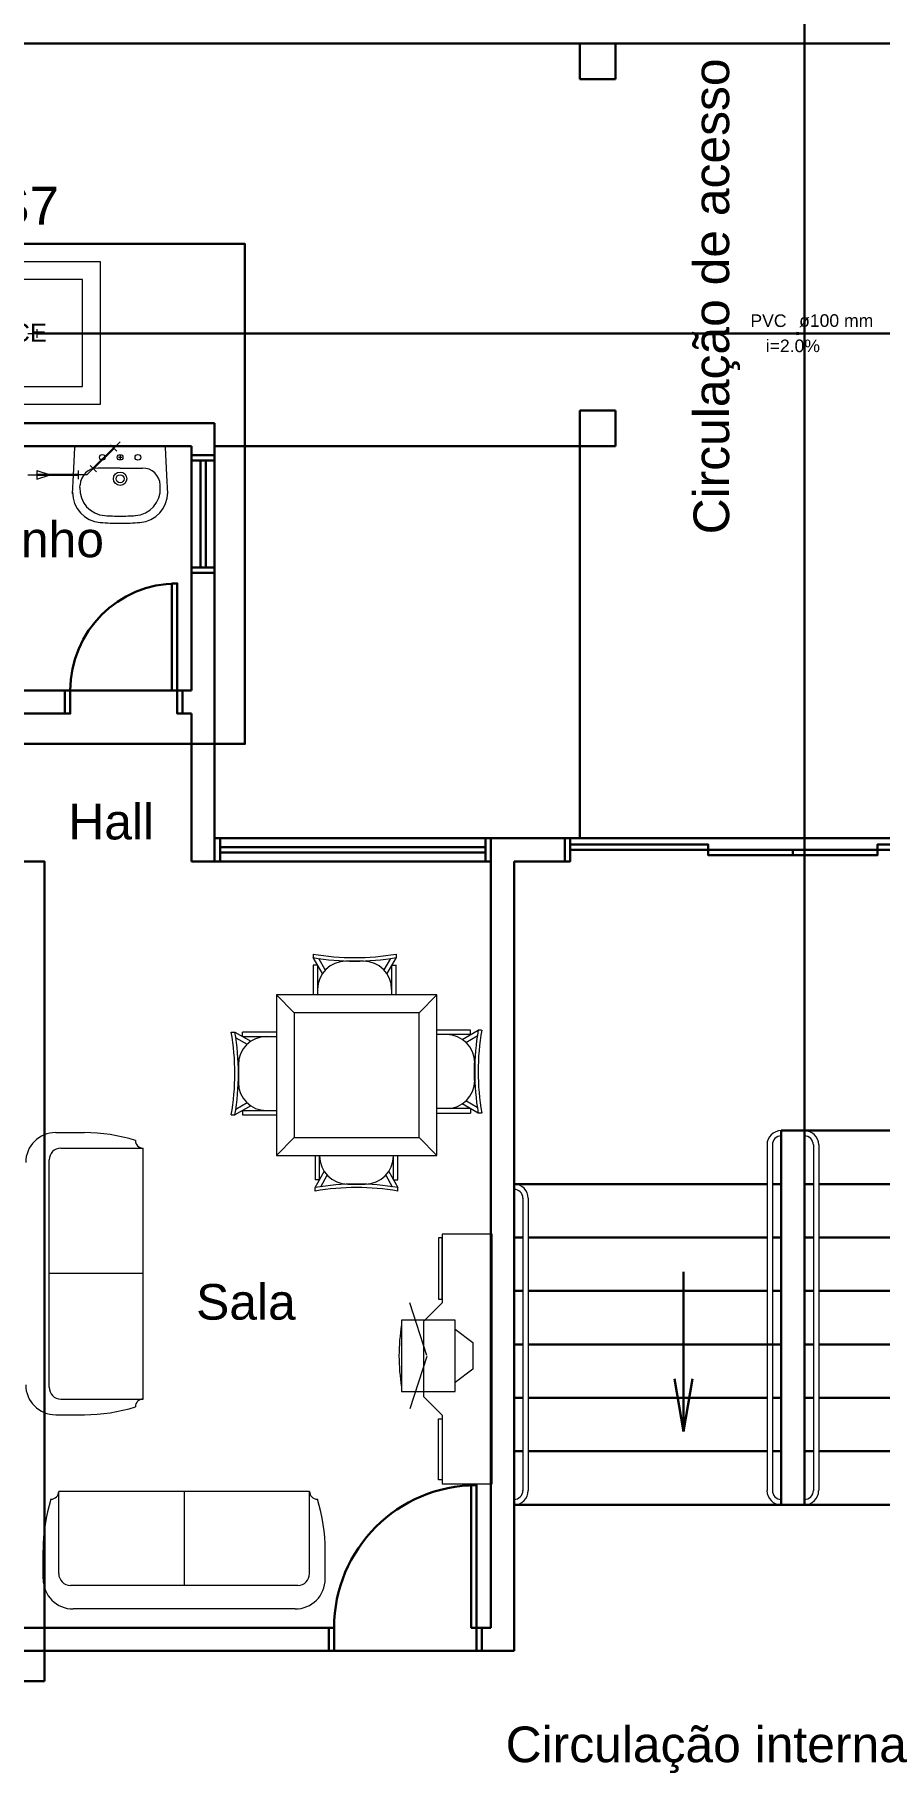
# Model space of a CAD drawing. Header units: inches. Extents: x -27 to 114, y -35 to 60.
# Drawn here: x 18.42 to 23.16, y -10.19 to -0.48 of the extents above; entities that cross this region are included whole.
import ezdxf

# ---------------------------------------------------------------- set-up
doc = ezdxf.new("R2010")
doc.units = ezdxf.units.IN
doc.header["$LTSCALE"] = 10
doc.header["$MEASUREMENT"] = 0
doc.linetypes.add('Dashed', pattern=[0.75, 0.5, -0.25])
for name, color, linetype, lineweight in [('DI-Detalhes', 6, 'Dashed', 30), ('ESQUADRIAS', 7, 'Continuous', 20), ('Simbolos', 160, 'Continuous', 20), ('Simbolos_int', 5, 'Continuous', 5), ('TQ-Conexões', 8, 'Continuous', 20), ('TQ-Conexões detalhe', 8, 'Continuous', 20), ('TQ-Sentido tubo', 8, 'Continuous', 20), ('TQ-Textos tubo', 7, 'Continuous', 20), ('TQ-Tubos', 6, 'Continuous', 30), ('TQ-Tubos detalhe', 6, 'Continuous', 30), ('xeixo', 3, 'Continuous', 20), ('xjanela-porta', 253, 'Continuous', 30), ('xmoveis', 253, 'Continuous', 20), ('xparede', 7, 'Continuous', 30), ('xpiso', 4, 'Continuous', 30), ('xprojecao', 4, 'Continuous', 30), ('xtexto', 7, 'Continuous', 20)]:
    doc.layers.add(name, color=color, linetype=linetype, lineweight=lineweight)
doc.styles.add('Arial', font='arial.ttf')

# ---------------------------------------------------------------- blocks, each defined once
blk = doc.blocks.new('_Closed')
at = {"color": 0, "linetype": 'ByBlock', "lineweight": -2}
for p, q in [((-1, 0.166667), (0, 0)), ((-1, 0.166667), (-1, -0.166667)), ((0, 0), (-1, -0.166667)), ((0, 0), (-1, 0))]:
    blk.add_line(p, q, dxfattribs=at)

msp = doc.modelspace()

# ---------------------------------------------------------------- linework, layer by layer
at = {"layer": 'DI-Detalhes', "linetype": 'Continuous'}
for points in [[(17.1476, -4.4595), (19.5976, -4.4595), (19.5976, -1.6539), (17.1476, -1.6539), (17.1476, -4.4595)], [(18.4726, -9.7195), (18.4726, -5.1195), (11.5705, -5.1195), (11.5705, -9.7195), (18.4726, -9.7195)]]:
    msp.add_lwpolyline(points, close=True, dxfattribs=at)
at = {"layer": 'ESQUADRIAS'}
for p, q in [((22.5276, -6.7095), (22.5276, -8.65)), ((22.5576, -6.7095), (22.5576, -8.6505)), ((22.7876, -6.7095), (22.7876, -8.6505)), ((22.8176, -6.7095), (22.8176, -8.65)), ((21.1576, -7.0095), (21.1576, -8.6505)), ((21.1876, -7.0095), (21.1876, -8.65))]:
    msp.add_line(p, q, dxfattribs=at)
for centre, radius, start, end in [((22.6076, -6.7095), 0.08, 90, 180), ((22.6076, -6.7095), 0.05, 90, 180), ((22.7376, -6.7095), 0.08, 0, 90), ((22.7376, -6.7095), 0.05, 0, 90), ((21.1076, -7.009), 0.0496, 359.531, 90.4691), ((21.1076, -7.0095), 0.0798, 359.869, 90.1311), ((21.1076, -8.65), 0.0797, 269.81, 0.18953), ((21.1081, -8.65), 0.0495, 269.417, 0.58332), ((22.6071, -8.65), 0.0797, 179.81, 270.19), ((22.6071, -8.65), 0.0495, 179.417, 270.583), ((22.7376, -8.65), 0.0797, 269.81, 0.18953), ((22.7381, -8.65), 0.0495, 269.417, 0.58332)]:
    msp.add_arc(centre, radius, start, end, dxfattribs=at)
at = {"layer": 'Simbolos', "linetype": 'Continuous'}
msp.add_lwpolyline([(17.9866, -2.554), (18.7866, -2.554), (18.7866, -1.754), (17.9866, -1.754), (17.9866, -2.554)], close=True, dxfattribs=at)
at = {"layer": 'Simbolos_int', "linetype": 'Dashed'}
msp.add_lwpolyline([(18.0866, -2.454), (18.6866, -2.454), (18.6866, -1.854), (18.0866, -1.854), (18.0866, -2.454)], close=True, dxfattribs=at)
at = {"layer": 'TQ-Conexões', "linetype": 'Continuous'}
for p, q in [((18.4296, -2.1315), (18.4296, -2.1815)), ((18.3796, -2.1565), (18.4296, -2.1565))]:
    msp.add_line(p, q, dxfattribs=at)
at = {"layer": 'TQ-Conexões detalhe', "linetype": 'Continuous'}
for p, q in [((18.8789, -2.8175), (18.8436, -2.7821)), ((18.8966, -2.7645), (18.8613, -2.7998)), ((18.7288, -2.8969), (18.7642, -2.9323)), ((18.3796, -2.95), (18.4296, -2.95)), ((18.4296, -2.925), (18.4296, -2.975)), ((18.4296, -2.925), (18.5046, -2.95)), ((18.4296, -2.975), (18.5046, -2.95)), ((18.6611, -2.925), (18.6611, -2.975)), ((18.7111, -2.95), (18.6611, -2.95)), ((18.7111, -2.95), (18.7465, -2.9146))]:
    msp.add_line(p, q, dxfattribs=at)
at = {"layer": 'TQ-Sentido tubo'}
msp.add_lwpolyline([(22.6943, -2.1565), (22.6018, -2.1565)], dxfattribs=at)
at = {"layer": 'TQ-Tubos'}
msp.add_line((18.4296, -2.1565), (26.9151, -2.1565), dxfattribs=at)
at = {"layer": 'TQ-Tubos detalhe'}
for p, q in [((18.8613, -2.7998), (18.7465, -2.9146)), ((18.6611, -2.95), (18.4296, -2.95))]:
    msp.add_line(p, q, dxfattribs=at)
at = {"layer": 'xeixo'}
msp.add_line((18.3796, -2.1565), (26.9651, -2.1565), dxfattribs=at)
at = {"layer": 'xjanela-porta'}
for p, q in [((19.2976, -2.8695), (19.2976, -3.4695)), ((19.4276, -2.8695), (19.4276, -3.4695)), ((20.9476, -4.9895), (19.4576, -4.9895)), ((20.9476, -5.1195), (19.4576, -5.1195))]:
    msp.add_line(p, q, dxfattribs=at)
for points in [[(19.4276, -2.8395), (19.4276, -2.8695), (19.2976, -2.8695), (19.2976, -2.8395)], [(19.2976, -3.4995), (19.2976, -3.4695), (19.4276, -3.4695), (19.4276, -3.4995)], [(18.5876, -4.1595), (18.6176, -4.1595), (18.6176, -4.2895), (18.5876, -4.2895)], [(19.2476, -4.2895), (19.2176, -4.2895), (19.2176, -4.1595), (19.2476, -4.1595)], [(19.4276, -5.1195), (19.4576, -5.1195), (19.4576, -4.9895), (19.4276, -4.9895)], [(20.9776, -4.9895), (20.9476, -4.9895), (20.9476, -5.1195), (20.9776, -5.1195)], [(21.3926, -4.9895), (21.4226, -4.9895), (21.4226, -5.1195), (21.3926, -5.1195)], [(20.0676, -9.4195), (20.0976, -9.4195), (20.0976, -9.5495), (20.0676, -9.5495)], [(20.9276, -9.5495), (20.8976, -9.5495), (20.8976, -9.4195), (20.9276, -9.4195)]]:
    msp.add_lwpolyline(points, dxfattribs=at)
for points in [[(19.3476, -2.8695), (19.3476, -3.4695), (19.3776, -3.4695), (19.3776, -2.8695), (19.3476, -2.8695), (19.3476, -2.8695)], [(19.2176, -4.1595), (19.1876, -4.1595), (19.1876, -3.5595), (19.2176, -3.5595), (19.2176, -4.1595), (19.2176, -4.1595)], [(20.9476, -5.0695), (19.4576, -5.0695), (19.4576, -5.0395), (20.9476, -5.0395), (20.9476, -5.0695), (20.9476, -5.0695)], [(21.4226, -5.0545), (22.1976, -5.0545), (22.1976, -5.0245), (21.4226, -5.0245), (21.4226, -5.0545), (21.4226, -5.0545)], [(23.1476, -5.0545), (23.6226, -5.0545), (23.6226, -5.0245), (23.1476, -5.0245), (23.1476, -5.0545), (23.1476, -5.0545)], [(22.1976, -5.0545), (22.6726, -5.0545), (22.6726, -5.0845), (22.1976, -5.0845), (22.1976, -5.0545), (22.1976, -5.0545)], [(22.6726, -5.0545), (23.1476, -5.0545), (23.1476, -5.0845), (22.6726, -5.0845), (22.6726, -5.0545), (22.6726, -5.0545)], [(20.8976, -9.4195), (20.8676, -9.4195), (20.8676, -8.6195), (20.8976, -8.6195), (20.8976, -9.4195), (20.8976, -9.4195)]]:
    msp.add_lwpolyline(points, close=True, dxfattribs=at)
for centre, radius in [((19.2176, -4.1595), 0.6), ((20.8976, -9.4195), 0.8)]:
    msp.add_arc(centre, radius, 90, 180, dxfattribs=at)
at = {"layer": 'xmoveis'}
for p, q in [((18.6346, -2.9515), (18.6426, -2.7965)), ((18.6476, -2.7915), (18.8971, -2.7915)), ((19.1461, -2.7915), (18.8971, -2.7915)), ((19.1591, -2.9515), (19.1511, -2.7965)), ((18.8971, -2.9115), (18.7721, -2.9115)), ((18.8871, -2.8515), (18.9071, -2.8515)), ((18.8971, -2.8415), (18.8971, -2.8615)), ((18.8971, -2.9115), (19.0221, -2.9115)), ((18.6296, -3.056), (18.6346, -2.9515)), ((18.6711, -3.0215), (18.6721, -3.0065)), ((19.1226, -3.0215), (19.1216, -3.0065)), ((19.1646, -3.056), (19.1591, -2.9515)), ((18.6296, -3.0475), (18.6296, -3.056)), ((19.9806, -5.639), (19.9806, -5.659)), ((20.0321, -5.7485), (19.9806, -5.659)), ((19.9806, -5.7015), (19.9806, -5.8685)), ((20.0051, -5.7015), (19.9806, -5.7015)), ((20.0051, -5.7015), (20.0051, -5.8685)), ((20.0486, -5.7275), (20.0121, -5.664)), ((20.2626, -5.6785), (20.1636, -5.6785)), ((20.4141, -5.664), (20.3771, -5.7275)), ((20.4456, -5.659), (20.3936, -5.7485)), ((20.4206, -5.7015), (20.4206, -5.8685)), ((20.4206, -5.7015), (20.4456, -5.7015)), ((20.4456, -5.639), (20.4456, -5.659)), ((20.4456, -5.8685), (20.4456, -5.7015)), ((19.7746, -5.8685), (19.8746, -5.9685)), ((20.5746, -5.9685), (20.6746, -5.8685)), ((19.5211, -6.077), (19.5406, -6.077)), ((19.5406, -6.077), (19.6306, -6.1285)), ((19.5461, -6.1085), (19.6096, -6.1455)), ((19.7746, -6.077), (19.5836, -6.077)), ((19.5836, -6.1015), (19.5836, -6.077)), ((19.5836, -6.1015), (19.7746, -6.1015)), ((20.8636, -6.066), (20.6746, -6.066)), ((20.8636, -6.091), (20.6746, -6.091)), ((20.8166, -6.118), (20.9066, -6.066)), ((20.8376, -6.1345), (20.9016, -6.0975)), ((20.8636, -6.091), (20.8636, -6.066)), ((20.9261, -6.066), (20.9066, -6.066)), ((19.5606, -6.26), (19.5606, -6.359)), ((20.8866, -6.348), (20.8866, -6.249)), ((19.6306, -6.49), (19.5406, -6.542)), ((19.6096, -6.4735), (19.5461, -6.5105)), ((20.8636, -6.5065), (20.6746, -6.5065)), ((20.9066, -6.5315), (20.8166, -6.4795)), ((20.9016, -6.5), (20.8376, -6.463)), ((20.8636, -6.5065), (20.8636, -6.5315)), ((19.5211, -6.542), (19.5406, -6.542)), ((19.5836, -6.517), (19.7746, -6.517)), ((19.5836, -6.517), (19.5836, -6.542)), ((19.5836, -6.542), (19.7746, -6.542)), ((20.6746, -6.5315), (20.8636, -6.5315)), ((20.9261, -6.5315), (20.9066, -6.5315)), ((18.5356, -6.6405), (18.6966, -6.6405)), ((19.8746, -6.6685), (19.7746, -6.7685)), ((20.5746, -6.6685), (20.6746, -6.7685)), ((18.4986, -8.07), (18.4986, -6.7945)), ((18.5646, -6.7285), (19.0266, -6.7285)), ((19.0266, -8.136), (19.0266, -6.7285)), ((19.9911, -6.7685), (19.9911, -6.9065)), ((20.0156, -6.9065), (20.0156, -6.7685)), ((20.4316, -6.9065), (20.4316, -6.7685)), ((20.4561, -6.9065), (20.4561, -6.7685)), ((19.9911, -6.9495), (20.0426, -6.8595)), ((20.0226, -6.9445), (20.0596, -6.8805)), ((20.3876, -6.8805), (20.4246, -6.9445)), ((20.4046, -6.8595), (20.4561, -6.9495)), ((20.0156, -6.9065), (19.9911, -6.9065)), ((19.9911, -6.969), (19.9911, -6.9495)), ((20.1741, -6.9295), (20.2731, -6.9295)), ((20.4316, -6.9065), (20.4561, -6.9065)), ((20.4561, -6.969), (20.4561, -6.9495)), ((20.7046, -7.232), (20.6836, -7.232)), ((20.6836, -7.232), (20.6836, -7.575)), ((20.7046, -7.211), (20.7046, -7.596)), ((20.9846, -7.211), (20.7046, -7.211)), ((20.7046, -7.575), (20.7046, -7.232)), ((20.9846, -8.611), (20.9846, -7.211)), ((19.0266, -7.4325), (18.4986, -7.4325)), ((20.6836, -7.575), (20.7046, -7.575)), ((20.6181, -7.891), (20.5236, -7.596)), ((20.7046, -7.596), (20.5996, -7.701)), ((20.5996, -7.701), (20.5996, -8.121)), ((20.6181, -7.8965), (20.5236, -8.1915)), ((18.5646, -8.136), (19.0266, -8.136)), ((20.5996, -8.121), (20.7046, -8.226)), ((18.5356, -8.224), (18.6966, -8.224)), ((20.6836, -8.59), (20.6836, -8.247)), ((20.6836, -8.247), (20.7046, -8.247)), ((20.7046, -8.226), (20.7046, -8.611)), ((20.7046, -8.247), (20.7046, -8.59)), ((20.7046, -8.59), (20.6836, -8.59)), ((20.7046, -8.611), (20.9846, -8.611)), ((18.5526, -9.116), (18.5526, -8.654)), ((19.9601, -8.654), (18.5526, -8.654)), ((19.2566, -8.654), (19.2566, -9.182)), ((19.9601, -9.116), (19.9601, -8.654)), ((18.4646, -9.1455), (18.4646, -8.984)), ((20.0481, -9.1455), (20.0481, -8.984)), ((19.8941, -9.182), (18.6186, -9.182)), ((19.8796, -9.314), (18.6336, -9.314))]:
    msp.add_line(p, q, dxfattribs=at)
for points in [[(19.7746, -5.8685), (19.7746, -6.7685), (20.6746, -6.7685), (20.6746, -5.8685), (19.7746, -5.8685), (19.7746, -5.8685)], [(19.8746, -5.9685), (19.8746, -6.6685), (20.5746, -6.6685), (20.5746, -5.9685), (19.8746, -5.9685), (19.8746, -5.9685)], [(20.7771, -8.0935), (20.7771, -7.6935), (20.4771, -7.6935), (20.4771, -8.0935), (20.7771, -8.0935), (20.7771, -8.0935)]]:
    msp.add_lwpolyline(points, close=True, dxfattribs=at)
msp.add_lwpolyline([(20.7771, -7.7435), (20.8771, -7.8185), (20.8771, -7.9685), (20.7771, -8.0435)], dxfattribs=at)
for centre, radius in [((18.7971, -2.8515), 0.016), ((18.8971, -2.8515), 0.016), ((18.9971, -2.8515), 0.016), ((18.8971, -2.9715), 0.0375), ((18.8971, -2.9715), 0.0225)]:
    msp.add_circle(centre, radius, dxfattribs=at)
for centre, radius, start, end in [((18.6476, -2.7965), 0.005, 90, 177.058), ((19.1461, -2.7965), 0.005, 2.9418, 90), ((18.7721, -3.0115), 0.1, 90, 177.058), ((19.0221, -3.0115), 0.1, 2.9418, 90), ((18.7996, -3.0475), 0.17, 180, 265.302), ((18.8211, -3.029), 0.15, 177.058, 266.284), ((18.9726, -3.029), 0.15, 273.716, 2.9418), ((18.9946, -3.0475), 0.17, 274.698, 0), ((18.8971, -1.861), 1.3204, 266.284, 270), ((18.8971, -1.861), 1.3204, 270, 273.716), ((18.8971, -1.861), 1.3604, 265.302, 270), ((18.8971, -1.861), 1.3604, 270, 274.698), ((20.2131, -4.2825), 1.3762, 260.271, 279.729), ((20.2131, -4.3025), 1.3762, 260.271, 279.729), ((20.1636, -5.837), 0.1583, 90, 180), ((20.2626, -5.837), 0.1583, 0, 90), ((18.1646, -6.3095), 1.3762, 350.271, 9.72904), ((18.1846, -6.3095), 1.3762, 350.271, 9.72904), ((19.7191, -6.26), 0.1583, 90, 180), ((20.7286, -6.249), 0.1583, 0, 90), ((22.2631, -6.2985), 1.3762, 170.271, 189.729), ((22.2826, -6.2985), 1.3762, 170.271, 189.729), ((19.7191, -6.359), 0.1583, 180, 270), ((20.7286, -6.348), 0.1583, 270, 0), ((18.5356, -6.8095), 0.1686, 90, 180), ((18.6936, -7.611), 0.9702, 72.6816, 89.8278), ((19.0266, -6.6845), 0.044, 180, 269.997), ((18.5646, -6.7945), 0.066, 90, 180), ((20.1741, -6.7715), 0.1583, 180, 270), ((20.2731, -6.7715), 0.1583, 270, 0), ((20.2236, -8.306), 1.3762, 80.271, 99.729), ((20.2236, -8.3255), 1.3762, 80.271, 99.729), ((21.5096, -7.8935), 1.0475, 170.383, 189.617), ((18.5356, -8.0555), 0.1686, 180, 270), ((18.5646, -8.07), 0.066, 180, 270), ((19.0266, -8.18), 0.044, 90.003, 180), ((18.6936, -7.254), 0.9702, 270.172, 287.318), ((19.4351, -8.987), 0.9702, 162.682, 179.828), ((18.5086, -8.654), 0.044, 270, 359.997), ((20.0041, -8.654), 0.044, 180.003, 270), ((19.0781, -8.987), 0.9702, 0.17226, 17.3184), ((18.6186, -9.116), 0.066, 180, 270), ((19.8941, -9.116), 0.066, 270, 0), ((18.6336, -9.1455), 0.1686, 180, 270), ((19.8796, -9.1455), 0.1686, 270, 0)]:
    msp.add_arc(centre, radius, start, end, dxfattribs=at)
at = {"layer": 'xparede'}
for p, q in [((21.4776, -0.5295), (21.4776, -0.7295)), ((21.6776, -0.5295), (21.4776, -0.5295)), ((21.4776, -0.5295), (21.4776, -0.5295)), ((21.4776, -0.5295), (21.4776, -0.5295)), ((21.6776, -0.7295), (21.6776, -0.5295)), ((21.4776, -0.7295), (21.6776, -0.7295)), ((21.4776, -2.7895), (21.4776, -2.5895)), ((21.4776, -2.5895), (21.6776, -2.5895)), ((21.6776, -2.5895), (21.6776, -2.7895)), ((13.7376, -2.6595), (19.4276, -2.6595)), ((19.4276, -2.8395), (19.4276, -2.6595)), ((19.2976, -2.7895), (17.4476, -2.7895)), ((19.2976, -2.7895), (19.2976, -2.8395)), ((21.6776, -2.7895), (21.4776, -2.7895)), ((21.4776, -2.7895), (21.4776, -2.7895)), ((21.4776, -2.7895), (21.4776, -2.7895)), ((19.2976, -2.8395), (19.4276, -2.8395)), ((19.2976, -3.4995), (19.2976, -4.1595)), ((19.2976, -3.4995), (19.4276, -3.4995)), ((19.4276, -4.9895), (19.4276, -3.4995)), ((18.5876, -4.1595), (17.4476, -4.1595)), ((18.5876, -4.1595), (18.5876, -4.2895)), ((19.2976, -4.1595), (19.2476, -4.1595)), ((19.2476, -4.1595), (19.2476, -4.2895)), ((18.5876, -4.2895), (18.3026, -4.2895)), ((19.2976, -4.2895), (19.2476, -4.2895)), ((19.2976, -5.1195), (19.2976, -4.2895)), ((19.4276, -5.1195), (19.4276, -4.9895)), ((20.9776, -5.1195), (20.9776, -4.9895)), ((21.3926, -4.9895), (20.9776, -4.9895)), ((21.3926, -5.1195), (21.3926, -4.9895)), ((19.4276, -5.1195), (19.2976, -5.1195)), ((20.9776, -9.4195), (20.9776, -5.1195)), ((21.1076, -9.5495), (21.1076, -5.1195)), ((21.1076, -5.1195), (21.3926, -5.1195)), ((22.6076, -8.7295), (22.6076, -6.6295)), ((22.6076, -6.6295), (22.7376, -6.6295)), ((22.7376, -8.7295), (22.7376, -6.6295)), ((22.6076, -8.7295), (22.7376, -8.7295)), ((20.0676, -9.4195), (18.3026, -9.4195)), ((20.0676, -9.4195), (20.0676, -9.5495)), ((20.9776, -9.4195), (20.9276, -9.4195)), ((20.9276, -9.4195), (20.9276, -9.5495)), ((20.0676, -9.5495), (18.3026, -9.5495)), ((21.1076, -9.5495), (20.9276, -9.5495))]:
    msp.add_line(p, q, dxfattribs=at)
at = {"layer": 'xpiso'}
for p, q in [((23.8676, -0.5295), (13.7376, -0.5295)), ((19.4276, -2.7895), (21.4776, -2.7895)), ((21.4776, -4.9895), (21.4776, -2.7895)), ((19.2976, -4.1595), (18.5876, -4.1595)), ((21.3926, -4.9895), (23.6526, -4.9895)), ((24.2376, -6.6295), (22.7376, -6.6295)), ((22.5276, -6.9295), (21.1076, -6.9295)), ((22.6076, -6.9295), (22.5576, -6.9295)), ((22.7876, -6.9295), (22.7376, -6.9295)), ((24.1576, -6.9295), (22.8176, -6.9295)), ((21.1576, -7.2295), (21.1076, -7.2295)), ((22.5276, -7.2295), (21.1876, -7.2295)), ((22.6076, -7.2295), (22.5576, -7.2295)), ((22.7876, -7.2295), (22.7376, -7.2295)), ((24.1576, -7.2295), (22.8176, -7.2295)), ((22.0586, -8.3185), (22.0586, -7.4215)), ((21.1576, -7.5295), (21.1076, -7.5295)), ((22.5276, -7.5295), (21.1876, -7.5295)), ((22.6076, -7.5295), (22.5576, -7.5295)), ((22.7876, -7.5295), (22.7376, -7.5295)), ((24.1576, -7.5295), (22.8176, -7.5295)), ((21.1576, -7.8295), (21.1076, -7.8295)), ((22.6076, -7.8295), (21.1876, -7.8295)), ((22.7876, -7.8295), (22.7376, -7.8295)), ((24.1576, -7.8295), (22.8176, -7.8295)), ((22.0586, -8.3185), (22.0086, -8.0225)), ((22.0586, -8.3185), (22.1086, -8.0225)), ((21.1576, -8.1295), (21.1076, -8.1295)), ((22.5276, -8.1295), (21.1876, -8.1295)), ((22.6076, -8.1295), (22.5576, -8.1295)), ((22.7876, -8.1295), (22.7376, -8.1295)), ((24.1576, -8.1295), (22.8176, -8.1295)), ((21.1576, -8.4295), (21.1076, -8.4295)), ((22.5276, -8.4295), (21.1876, -8.4295)), ((22.6076, -8.4295), (22.5576, -8.4295)), ((22.7876, -8.4295), (22.7376, -8.4295)), ((24.1576, -8.4295), (22.8176, -8.4295)), ((21.1076, -8.7295), (22.6076, -8.7295)), ((24.2376, -8.7295), (22.7376, -8.7295)), ((20.9276, -9.5495), (20.0676, -9.5495))]:
    msp.add_line(p, q, dxfattribs=at)
at = {"layer": 'xprojecao'}
for p, q in [((22.7376, 24.7005), (22.7376, -8.7295)), ((22.7376, -8.7295), (22.7376, 24.7005))]:
    msp.add_line(p, q, dxfattribs=at)

# ---------------------------------------------------------------- block references
at = {"layer": 'TQ-Sentido tubo', "xscale": 0.04868787321276447, "yscale": 0.04868787321276447, "zscale": 0.04868787321276447}
msp.add_blockref('_Closed', (22.743, -2.1565), dxfattribs=at)

# ---------------------------------------------------------------- texts
at = {"layer": 'DI-Detalhes', "insert": (18.3726, -1.5481), "char_height": 0.2118, "width": 0.391496, "attachment_point": 8, "line_spacing_factor": 0.798, "style": 'Arial'}
msp.add_mtext('S7', dxfattribs=at)
at = {"layer": 'Simbolos', "insert": (18.2876, -2.2042), "char_height": 0.10214, "width": 0.219555, "attachment_point": 7, "line_spacing_factor": 0.798, "style": 'Arial'}
msp.add_mtext('CE', dxfattribs=at)
at = {"layer": 'TQ-Textos tubo', "char_height": 0.0706, "line_spacing_factor": 0.798, "style": 'Arial'}
for s, insert, width, attachment_point in [('PVC', (22.6371, -2.1212), 0.210179, 9), ('ø100 mm', (22.7076, -2.1212), 0.431687, 7), ('i=2.0%', (22.6726, -2.2622), 0.315393, 8)]:
    msp.add_mtext(s, dxfattribs=dict(at, insert=insert, width=width, attachment_point=attachment_point))
at = {"layer": 'xtexto', "insert": (22.3766, -1.9485), "char_height": 0.2, "width": 4.086189, "attachment_point": 8, "rotation": 90, "line_spacing_factor": 0.798, "style": 'Arial'}
msp.add_mtext('Circulação de acesso', dxfattribs=at)
at = {"layer": 'xtexto', "char_height": 0.2, "attachment_point": 8, "line_spacing_factor": 0.798, "style": 'Arial'}
for s, insert, width in [('Banho', (18.4026, -3.415), 1.084959), ('Hall', (18.8471, -4.9985), 0.650975), ('Sala', (19.6031, -7.6935), 0.759471), ('Circulação interna', (22.1866, -10.2355), 3.507055)]:
    msp.add_mtext(s, dxfattribs=dict(at, insert=insert, width=width))

doc.saveas('drawing.dxf')
